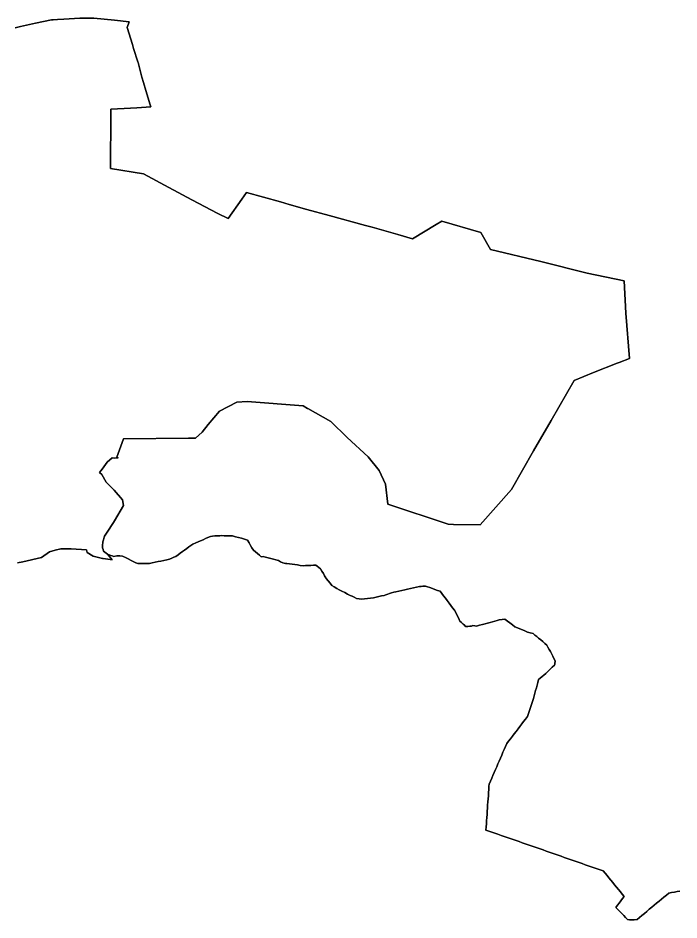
# Model space of a CAD drawing. Header units: inches. Extents: x 130170 to 284068, y 377793 to 804530.
# Drawn here: x 245513 to 247585, y 750271 to 753096 of the extents above; entities that cross this region are included whole.
import ezdxf

# ---------------------------------------------------------------- set-up
doc = ezdxf.new("R2010")
doc.units = ezdxf.units.IN
doc.header["$MEASUREMENT"] = 0
doc.layers.add('muni_il', color=7, linetype='Continuous')

msp = doc.modelspace()

# ---------------------------------------------------------------- linework, layer by layer
at = {"layer": 'muni_il'}
for points in [[(247587.7, 750361.3), (247579, 750359.7), (247570.2, 750358.1), (247561.5, 750356.5), (247552.8, 750354.9), (247545.1, 750348.6), (247537.4, 750342.2), (247529.8, 750335.9), (247522.1, 750329.6), (247514.5, 750323.2), (247506.8, 750316.9), (247499.2, 750310.5), (247491.5, 750304.2), (247483.8, 750297.8), (247476.2, 750291.5), (247468.5, 750285.2), (247460.9, 750278.8), (247453.2, 750272.5), (247444.4, 750271.7), (247435.6, 750270.9), (247429.5, 750271.6), (247423.5, 750272.3), (247417.4, 750278.6), (247411.3, 750284.9), (247405.2, 750291.2), (247399.1, 750297.5), (247393, 750303.8), (247386.9, 750310.1), (247392, 750317), (247397.2, 750323.9), (247402.4, 750330.8), (247407.5, 750337.7), (247412.7, 750344.6), (247406.7, 750351.8), (247400.8, 750359.1), (247394.8, 750366.3), (247388.9, 750373.6), (247382.9, 750380.8), (247377, 750388.1), (247371.1, 750395.3), (247365.1, 750402.5), (247359.2, 750409.8), (247353.2, 750417), (247347.3, 750424.3), (247337.9, 750427.6), (247328.4, 750430.8), (247319, 750434.1), (247309.6, 750437.4), (247300.1, 750440.7), (247290.7, 750444), (247281.3, 750447.3), (247271.9, 750450.6), (247262.4, 750453.8), (247253, 750457.1), (247243.6, 750460.4), (247234.2, 750463.7), (247224.7, 750467), (247215.3, 750470.3), (247205.9, 750473.5), (247196.4, 750476.8), (247187, 750480.1), (247177.6, 750483.4), (247168.2, 750486.7), (247158.7, 750490), (247149.3, 750493.2), (247139.9, 750496.5), (247130.5, 750499.8), (247121, 750503.1), (247111.6, 750506.4), (247102.2, 750509.7), (247092.8, 750512.9), (247083.3, 750516.2), (247073.9, 750519.5), (247064.5, 750522.8), (247055, 750526.1), (247045.6, 750529.4), (247036.2, 750532.6), (247026.8, 750535.9), (247017.3, 750539.2), (247007.9, 750542.5), (246998.5, 750545.8), (246989.1, 750549.1), (246979.6, 750552.3), (246980.3, 750562.1), (246981, 750571.9), (246981.7, 750581.7), (246982.3, 750591.5), (246983, 750601.3), (246983.7, 750611.1), (246984.4, 750620.9), (246985, 750630.7), (246985.7, 750640.5), (246986.4, 750650.3), (246987.1, 750660.1), (246987.7, 750669.9), (246988.4, 750679.7), (246989.1, 750689.5), (246989.8, 750696.4), (246993.7, 750705.4), (246997.6, 750714.5), (247001.6, 750723.5), (247005.5, 750732.6), (247009.4, 750741.6), (247013.3, 750750.6), (247017.3, 750759.7), (247021.2, 750768.7), (247025.1, 750777.8), (247029.1, 750786.8), (247033, 750795.9), (247036.9, 750804.9), (247040.8, 750814), (247044.8, 750823), (247050.6, 750830.7), (247056.5, 750838.4), (247062.4, 750846.1), (247068.3, 750853.8), (247074.2, 750861.5), (247080.1, 750869.2), (247085.9, 750876.9), (247091.8, 750884.6), (247097.7, 750892.3), (247103.6, 750900), (247109.5, 750907.7), (247112.7, 750917), (247115.9, 750926.4), (247119.2, 750935.8), (247122.4, 750945.2), (247125.6, 750954.6), (247128.8, 750964), (247131, 750972.5), (247133.2, 750981), (247135.4, 750989.5), (247137.6, 750998), (247139.7, 751006.5), (247141.9, 751015), (247144.1, 751023.5), (247149.4, 751028.2), (247155.3, 751033), (247161.2, 751037.9), (247167, 751042.8), (247173.8, 751049.4), (247180.6, 751055.9), (247187.4, 751062.4), (247194.1, 751068.9), (247195.8, 751070.5), (247195.9, 751072.6), (247196.3, 751082.5), (247192.7, 751090), (247189.1, 751097.4), (247185.5, 751104.9), (247181.7, 751111.5), (247177.8, 751118.1), (247173.9, 751124.7), (247170, 751131.2), (247163.7, 751136.9), (247157.4, 751142.5), (247151.1, 751148.2), (247144.8, 751153.8), (247139, 751158.4), (247133.3, 751163), (247127.5, 751167.6), (247118.7, 751170.1), (247109.9, 751172.6), (247102, 751175.9), (247094.1, 751179.1), (247086.2, 751182.4), (247078.3, 751185.7), (247070.4, 751189), (247062.5, 751194.9), (247054.7, 751200.9), (247046.8, 751206.9), (247038.9, 751212.9), (247030.1, 751211.7), (247021.4, 751210.6), (247014.4, 751208.7), (247007.3, 751206.8), (247000.1, 751204.9), (246993, 751202.9), (246984.9, 751200.7), (246976.8, 751198.4), (246968.8, 751196.1), (246959.3, 751193.7), (246949.8, 751191.3), (246944.4, 751192), (246939, 751192.6), (246934.1, 751191.5), (246929.1, 751190.5), (246922.5, 751190.4), (246915.8, 751190.4), (246911.9, 751194), (246908, 751197.6), (246902.9, 751202.2), (246897.9, 751206.8), (246896.1, 751211.5), (246893, 751218.8), (246888.9, 751226.3), (246884.9, 751233.8), (246880.8, 751241.3), (246875.1, 751248.7), (246869.5, 751256.1), (246863.9, 751263.5), (246858.2, 751270.9), (246852.6, 751278.3), (246846.9, 751285.7), (246841.3, 751293.1), (246835.7, 751300.5), (246827.8, 751303.2), (246819.9, 751306), (246812.1, 751308.8), (246804.2, 751311.6), (246796.3, 751314.4), (246790.4, 751316), (246782, 751316.6), (246776.8, 751315.7), (246771.5, 751314.7), (246762.2, 751312.6), (246752.9, 751310.6), (246743.6, 751308.5), (246734.3, 751306.4), (246725, 751304.3), (246715.7, 751302.3), (246706.6, 751300.6), (246697.5, 751298.8), (246690.6, 751297), (246683.6, 751295.1), (246677.8, 751293), (246671.9, 751290.8), (246666, 751289.2), (246660.2, 751287.5), (246652, 751285.5), (246643.9, 751283.5), (246635.8, 751281.4), (246627.7, 751279.4), (246618.2, 751278.4), (246608.8, 751277.4), (246599.4, 751276.4), (246590, 751275.4), (246582, 751276.6), (246574, 751277.7), (246566.2, 751281.6), (246560.4, 751284.5), (246554.6, 751287.5), (246545.9, 751291.7), (246537.2, 751295.9), (246528.4, 751300.1), (246519.7, 751304.3), (246512.1, 751309.1), (246504.5, 751313.9), (246497, 751318.7), (246491.1, 751325.9), (246485.2, 751333.1), (246479.3, 751340.3), (246477.5, 751342.6), (246473.9, 751349), (246470.3, 751355.5), (246465.7, 751363.1), (246461, 751370.8), (246456, 751374.9), (246451, 751379), (246446.9, 751382.2), (246438.8, 751381.7), (246430.7, 751381.3), (246422.6, 751380.9), (246414.5, 751380.5), (246406.4, 751380.1), (246397.9, 751381.4), (246389.4, 751382.6), (246380.9, 751383.9), (246372.4, 751385.2), (246363.9, 751386.4), (246355.3, 751387.7), (246351.2, 751387.1), (246343.3, 751389.7), (246335.5, 751392.2), (246329.7, 751396.2), (246321.6, 751398.4), (246313.5, 751400.5), (246305.5, 751402.6), (246297.4, 751404.8), (246289.3, 751406.9), (246281.2, 751409), (246275.5, 751408.6), (246269.5, 751413.7), (246263.4, 751418.8), (246257.4, 751423.8), (246250.9, 751429.3), (246246.3, 751436.7), (246241.7, 751444.1), (246237.1, 751451.5), (246232.9, 751460.4), (246223.4, 751463.3), (246213.9, 751466.2), (246204.5, 751468.6), (246195.2, 751471.1), (246185.9, 751473.5), (246177.1, 751473.8), (246168.3, 751474.1), (246159.5, 751474.4), (246150.7, 751474.7), (246146.2, 751474.4), (246137.8, 751474), (246129.5, 751473.5), (246122.9, 751472.6), (246116.3, 751471.7), (246108.6, 751468.4), (246100.9, 751465.1), (246093.2, 751461.8), (246085.5, 751458.4), (246077.8, 751455.1), (246070, 751451.8), (246061.1, 751448.1), (246054.9, 751443.6), (246048.7, 751439.2), (246042, 751434.3), (246035.2, 751429.3), (246028.4, 751424.4), (246021.7, 751419.4), (246014.9, 751414.5), (246008.1, 751409.5), (246001.5, 751406.6), (245995, 751403.6), (245988.4, 751400.7), (245979.3, 751398.8), (245970.2, 751396.9), (245961.2, 751395), (245952.1, 751393), (245943, 751391.1), (245933.9, 751389.2), (245924.9, 751387.3), (245915.7, 751387.2), (245906.5, 751387.2), (245897.3, 751387.1), (245888.2, 751387), (245882.4, 751389.7), (245876.7, 751392.5), (245867.8, 751397), (245858.8, 751401.5), (245849.9, 751406), (245841, 751410.5), (245831.9, 751411), (245822.7, 751411.4), (245813.3, 751409.4), (245808.3, 751411.3), (245800.8, 751413.8), (245793.4, 751416.3), (245781.2, 751426.3), (245779.9, 751430.9), (245778.5, 751436.1), (245777.6, 751439.2), (245778.1, 751442.4), (245778.9, 751455.5), (245780.7, 751461.2), (245783.3, 751469.5), (245784.6, 751472.8), (245792.1, 751485.2), (245812.6, 751515.9), (245815.3, 751520.5), (245843.7, 751568.6), (245840.2, 751586.8), (245814.8, 751617), (245789.4, 751641.7), (245775.4, 751666.2), (245768.4, 751671.9), (245776.7, 751682.8), (245793.1, 751704.5), (245808.1, 751718.4), (245814.6, 751716.9), (245827.2, 751717.7), (245822.5, 751720.4), (245844.3, 751777.9), (246047.9, 751779.9), (246069.9, 751780.1), (246090.2, 751799), (246109.4, 751822.9), (246145.1, 751864.7), (246199, 751892.5), (246231.4, 751894.1), (246406.5, 751880.8), (246420.3, 751873), (246421.2, 751872.5), (246493.4, 751831.6), (246544.9, 751781.4), (246610.8, 751721.4), (246644.5, 751678.5), (246664.6, 751636.2), (246672, 751572.7), (246861.3, 751510.1), (246877.9, 751509.8), (246962, 751508.5), (247059.4, 751619.3), (247128.5, 751739.8), (247184.1, 751835.4), (247256.5, 751960.5), (247316.5, 751984.9), (247391.3, 752015), (247397, 752017.1), (247429.8, 752029.6), (247418.2, 752171.4), (247412.6, 752272.6), (247297.2, 752296.8), (247151.4, 752332.6), (246993.5, 752371.1), (246963.9, 752424.2), (246841.3, 752459.1), (246823.6, 752448.7), (246749.8, 752404.4), (246703.5, 752417.7), (246622.9, 752440.4), (246602.5, 752445.6), (246488.6, 752477.2), (246418.5, 752496.4), (246362.8, 752511.8), (246335.7, 752519.5), (246229.4, 752549), (246214.4, 752528), (246171.9, 752467.5), (246139.3, 752482.9), (246057.6, 752526.1), (245986.2, 752564.4), (245906.9, 752607.5), (245803.5, 752624.8), (245803.5, 752624.8), (245804, 752795.9), (245804.1, 752809.6), (245846.4, 752812.1), (245885.8, 752814.1), (245929, 752817.9), (245927.2, 752824.2), (245913.6, 752869), (245906.3, 752893.2), (245901.6, 752910.1), (245889.5, 752956.3), (245889, 752958.5), (245875.6, 753000.1), (245871.6, 753013), (245855.2, 753066), (245861.6, 753083.9), (245815.5, 753088.5), (245751.3, 753094.9), (245720.8, 753095.4), (245706.6, 753095.5), (245656.8, 753091.9), (245637.4, 753090.9), (245623.2, 753090.4), (245617.8, 753090.1), (245568.3, 753079.4), (245521.3, 753069.1), (245503.9, 753064.8)], [(245503.9, 753064.8), (245521.3, 753069.1), (245568.3, 753079.4), (245617.8, 753090.1), (245623.2, 753090.4), (245637.4, 753090.9), (245656.8, 753091.9), (245706.6, 753095.5), (245720.8, 753095.4), (245751.3, 753094.9), (245815.5, 753088.5), (245861.6, 753083.9), (245855.2, 753066), (245871.6, 753013), (245875.6, 753000.1), (245889, 752958.5), (245889.5, 752956.3), (245901.6, 752910.1), (245906.3, 752893.2), (245913.6, 752869), (245927.2, 752824.2), (245929, 752817.9), (245885.8, 752814.1), (245846.4, 752812.1), (245804.1, 752809.6), (245804, 752795.9), (245803.5, 752624.8), (245906.9, 752607.5), (245986.2, 752564.4), (246057.6, 752526.1), (246139.3, 752482.9), (246171.9, 752467.5), (246214.4, 752528), (246229.4, 752549), (246335.7, 752519.5), (246362.8, 752511.8), (246418.5, 752496.4), (246488.6, 752477.2), (246602.5, 752445.6), (246622.9, 752440.4), (246703.5, 752417.7), (246749.8, 752404.4), (246823.6, 752448.7), (246841.3, 752459.1), (246963.9, 752424.2), (246993.5, 752371.1), (247151.4, 752332.6), (247297.2, 752296.8), (247412.6, 752272.6), (247418.2, 752171.4), (247429.8, 752029.6), (247397, 752017.1), (247391.3, 752015), (247316.5, 751984.9), (247256.5, 751960.5), (247184.1, 751835.4), (247128.5, 751739.8), (247059.4, 751619.3), (246962, 751508.5), (246877.9, 751509.8), (246861.3, 751510.1), (246672, 751572.7), (246664.6, 751636.2), (246644.5, 751678.5), (246610.8, 751721.4), (246544.9, 751781.4), (246493.4, 751831.6), (246421.2, 751872.5), (246420.3, 751873), (246406.5, 751880.8), (246231.4, 751894.1), (246199, 751892.5), (246145.1, 751864.7), (246109.4, 751822.9), (246090.2, 751799), (246069.9, 751780.1), (246047.9, 751779.9), (245844.3, 751777.9), (245822.5, 751720.4), (245827.2, 751717.7), (245814.6, 751716.9), (245808.1, 751718.4), (245793.1, 751704.5), (245776.7, 751682.8), (245768.4, 751671.9), (245775.4, 751666.2), (245789.4, 751641.7), (245814.8, 751617), (245840.2, 751586.8), (245843.7, 751568.6), (245815.3, 751520.5), (245812.6, 751515.9), (245792.1, 751485.2), (245784.6, 751472.8), (245783.3, 751469.5), (245780.7, 751461.2), (245778.9, 751455.5), (245778.1, 751442.4), (245777.6, 751439.2), (245778.5, 751436.1), (245779.9, 751430.9), (245781.2, 751426.3), (245793.4, 751416.3), (245804.9, 751402.8), (245807.9, 751399.2), (245794.3, 751400.9), (245780.2, 751402.4), (245778.3, 751402.8), (245752.9, 751409.2), (245748.9, 751410.4), (245730.3, 751421.4), (245727.6, 751430.5), (245680.2, 751432.7), (245673.6, 751432.8), (245647.7, 751433.4), (245629.8, 751429.1), (245612.3, 751423.3), (245587, 751406.3), (245528.1, 751392.9), (245511.4, 751389.1)], [(245511.4, 751389.1), (245528.1, 751392.9), (245587, 751406.3), (245612.3, 751423.3), (245629.8, 751429.1), (245647.7, 751433.4), (245673.6, 751432.8), (245680.2, 751432.7), (245727.6, 751430.5), (245730.3, 751421.4), (245748.9, 751410.4), (245752.9, 751409.2), (245778.3, 751402.8), (245780.2, 751402.4), (245794.3, 751400.9), (245807.9, 751399.2), (245804.9, 751402.8), (245793.4, 751416.3), (245800.8, 751413.8), (245808.3, 751411.3), (245813.3, 751409.4), (245822.7, 751411.4), (245831.9, 751411), (245841, 751410.5), (245849.9, 751406), (245858.8, 751401.5), (245867.8, 751397), (245876.7, 751392.5), (245882.4, 751389.7), (245888.2, 751387), (245897.3, 751387.1), (245906.5, 751387.2), (245915.7, 751387.2), (245924.9, 751387.3), (245933.9, 751389.2), (245943, 751391.1), (245952.1, 751393), (245961.2, 751395), (245970.2, 751396.9), (245979.3, 751398.8), (245988.4, 751400.7), (245995, 751403.6), (246001.5, 751406.6), (246008.1, 751409.5), (246014.9, 751414.5), (246021.7, 751419.4), (246028.4, 751424.4), (246035.2, 751429.3), (246042, 751434.3), (246048.7, 751439.2), (246054.9, 751443.6), (246061.1, 751448.1), (246070, 751451.8), (246077.8, 751455.1), (246085.5, 751458.4), (246093.2, 751461.8), (246100.9, 751465.1), (246108.6, 751468.4), (246116.3, 751471.7), (246122.9, 751472.6), (246129.5, 751473.5), (246137.8, 751474), (246146.2, 751474.4), (246150.7, 751474.7), (246159.5, 751474.4), (246168.3, 751474.1), (246177.1, 751473.8), (246185.9, 751473.5), (246195.2, 751471.1), (246204.5, 751468.6), (246213.9, 751466.2), (246223.4, 751463.3), (246232.9, 751460.4), (246237.1, 751451.5), (246241.7, 751444.1), (246246.3, 751436.7), (246250.9, 751429.3), (246257.4, 751423.8), (246263.4, 751418.8), (246269.5, 751413.7), (246275.5, 751408.6), (246281.2, 751409), (246289.3, 751406.9), (246297.4, 751404.8), (246305.5, 751402.6), (246313.5, 751400.5), (246321.6, 751398.4), (246329.7, 751396.2), (246335.5, 751392.2), (246343.3, 751389.7), (246351.2, 751387.1), (246355.3, 751387.7), (246363.9, 751386.4), (246372.4, 751385.2), (246380.9, 751383.9), (246389.4, 751382.6), (246397.9, 751381.4), (246406.4, 751380.1), (246414.5, 751380.5), (246422.6, 751380.9), (246430.7, 751381.3), (246438.8, 751381.7), (246446.9, 751382.2), (246451, 751379), (246456, 751374.9), (246461, 751370.8), (246465.7, 751363.1), (246470.3, 751355.5), (246473.9, 751349), (246477.5, 751342.6), (246479.3, 751340.3), (246485.2, 751333.1), (246491.1, 751325.9), (246497, 751318.7), (246504.5, 751313.9), (246512.1, 751309.1), (246519.7, 751304.3), (246528.4, 751300.1), (246537.2, 751295.9), (246545.9, 751291.7), (246554.6, 751287.5), (246560.4, 751284.5), (246566.2, 751281.6), (246574, 751277.7), (246582, 751276.6), (246590, 751275.4), (246599.4, 751276.4), (246608.8, 751277.4), (246618.2, 751278.4), (246627.7, 751279.4), (246635.8, 751281.4), (246643.9, 751283.5), (246652, 751285.5), (246660.2, 751287.5), (246666, 751289.2), (246671.9, 751290.8), (246677.8, 751293), (246683.6, 751295.1), (246690.6, 751297), (246697.5, 751298.8), (246706.6, 751300.6), (246715.7, 751302.3), (246725, 751304.3), (246734.3, 751306.4), (246743.6, 751308.5), (246752.9, 751310.6), (246762.2, 751312.6), (246771.5, 751314.7), (246776.8, 751315.7), (246782, 751316.6), (246790.4, 751316), (246796.3, 751314.4), (246804.2, 751311.6), (246812.1, 751308.8), (246819.9, 751306), (246827.8, 751303.2), (246835.7, 751300.5), (246841.3, 751293.1), (246846.9, 751285.7), (246852.6, 751278.3), (246858.2, 751270.9), (246863.9, 751263.5), (246869.5, 751256.1), (246875.1, 751248.7), (246880.8, 751241.3), (246884.9, 751233.8), (246888.9, 751226.3), (246893, 751218.8), (246896.1, 751211.5), (246897.9, 751206.8), (246902.9, 751202.2), (246908, 751197.6), (246911.9, 751194), (246915.8, 751190.4), (246922.5, 751190.4), (246929.1, 751190.5), (246934.1, 751191.5), (246939, 751192.6), (246944.4, 751192), (246949.8, 751191.3), (246959.3, 751193.7), (246968.8, 751196.1), (246976.8, 751198.4), (246984.9, 751200.7), (246993, 751202.9), (247000.1, 751204.9), (247007.3, 751206.8), (247014.4, 751208.7), (247021.4, 751210.6), (247030.1, 751211.7), (247038.9, 751212.9), (247046.8, 751206.9), (247054.7, 751200.9), (247062.5, 751194.9), (247070.4, 751189), (247078.3, 751185.7), (247086.2, 751182.4), (247094.1, 751179.1), (247102, 751175.9), (247109.9, 751172.6), (247118.7, 751170.1), (247127.5, 751167.6), (247133.3, 751163), (247139, 751158.4), (247144.8, 751153.8), (247151.1, 751148.2), (247157.4, 751142.5), (247163.7, 751136.9), (247170, 751131.2), (247173.9, 751124.7), (247177.8, 751118.1), (247181.7, 751111.5), (247185.5, 751104.9), (247189.1, 751097.4), (247192.7, 751090), (247196.3, 751082.5), (247195.9, 751072.6), (247195.8, 751070.5), (247194.1, 751068.9), (247187.4, 751062.4), (247180.6, 751055.9), (247173.8, 751049.4), (247167, 751042.8), (247161.2, 751037.9), (247155.3, 751033), (247149.4, 751028.2), (247144.1, 751023.5), (247141.9, 751015), (247139.7, 751006.5), (247137.6, 750998), (247135.4, 750989.5), (247133.2, 750981), (247131, 750972.5), (247128.8, 750964), (247125.6, 750954.6), (247122.4, 750945.2), (247119.2, 750935.8), (247115.9, 750926.4), (247112.7, 750917), (247109.5, 750907.7), (247103.6, 750900), (247097.7, 750892.3), (247091.8, 750884.6), (247085.9, 750876.9), (247080.1, 750869.2), (247074.2, 750861.5), (247068.3, 750853.8), (247062.4, 750846.1), (247056.5, 750838.4), (247050.6, 750830.7), (247044.8, 750823), (247040.8, 750814), (247036.9, 750804.9), (247033, 750795.9), (247029.1, 750786.8), (247025.1, 750777.8), (247021.2, 750768.7), (247017.3, 750759.7), (247013.3, 750750.6), (247009.4, 750741.6), (247005.5, 750732.6), (247001.6, 750723.5), (246997.6, 750714.5), (246993.7, 750705.4), (246989.8, 750696.4), (246989.1, 750689.5), (246988.4, 750679.7), (246987.7, 750669.9), (246987.1, 750660.1), (246986.4, 750650.3), (246985.7, 750640.5), (246985, 750630.7), (246984.4, 750620.9), (246983.7, 750611.1), (246983, 750601.3), (246982.3, 750591.5), (246981.7, 750581.7), (246981, 750571.9), (246980.3, 750562.1), (246979.6, 750552.3), (246989.1, 750549.1), (246998.5, 750545.8), (247007.9, 750542.5), (247017.3, 750539.2), (247026.8, 750535.9), (247036.2, 750532.6), (247045.6, 750529.4), (247055, 750526.1), (247064.5, 750522.8), (247073.9, 750519.5), (247083.3, 750516.2), (247092.8, 750512.9), (247102.2, 750509.7), (247111.6, 750506.4), (247121, 750503.1), (247130.5, 750499.8), (247139.9, 750496.5), (247149.3, 750493.2), (247158.7, 750490), (247168.2, 750486.7), (247177.6, 750483.4), (247187, 750480.1), (247196.4, 750476.8), (247205.9, 750473.5), (247215.3, 750470.3), (247224.7, 750467), (247234.2, 750463.7), (247243.6, 750460.4), (247253, 750457.1), (247262.4, 750453.8), (247271.9, 750450.6), (247281.3, 750447.3), (247290.7, 750444), (247300.1, 750440.7), (247309.6, 750437.4), (247319, 750434.1), (247328.4, 750430.8), (247337.9, 750427.6), (247347.3, 750424.3), (247353.2, 750417), (247359.2, 750409.8), (247365.1, 750402.5), (247371.1, 750395.3), (247377, 750388.1), (247382.9, 750380.8), (247388.9, 750373.6), (247394.8, 750366.3), (247400.8, 750359.1), (247406.7, 750351.8), (247412.7, 750344.6), (247407.5, 750337.7), (247402.4, 750330.8), (247397.2, 750323.9), (247392, 750317), (247386.9, 750310.1), (247393, 750303.8), (247399.1, 750297.5), (247405.2, 750291.2), (247411.3, 750284.9), (247417.4, 750278.6), (247423.5, 750272.3), (247429.5, 750271.6), (247435.6, 750270.9), (247444.4, 750271.7), (247453.2, 750272.5), (247460.9, 750278.8), (247468.5, 750285.2), (247476.2, 750291.5), (247483.8, 750297.8), (247491.5, 750304.2), (247499.2, 750310.5), (247506.8, 750316.9), (247514.5, 750323.2), (247522.1, 750329.6), (247529.8, 750335.9), (247537.4, 750342.2), (247545.1, 750348.6), (247552.8, 750354.9), (247561.5, 750356.5), (247570.2, 750358.1), (247579, 750359.7), (247587.7, 750361.3)]]:
    msp.add_lwpolyline(points, dxfattribs=at)

doc.saveas('drawing.dxf')
